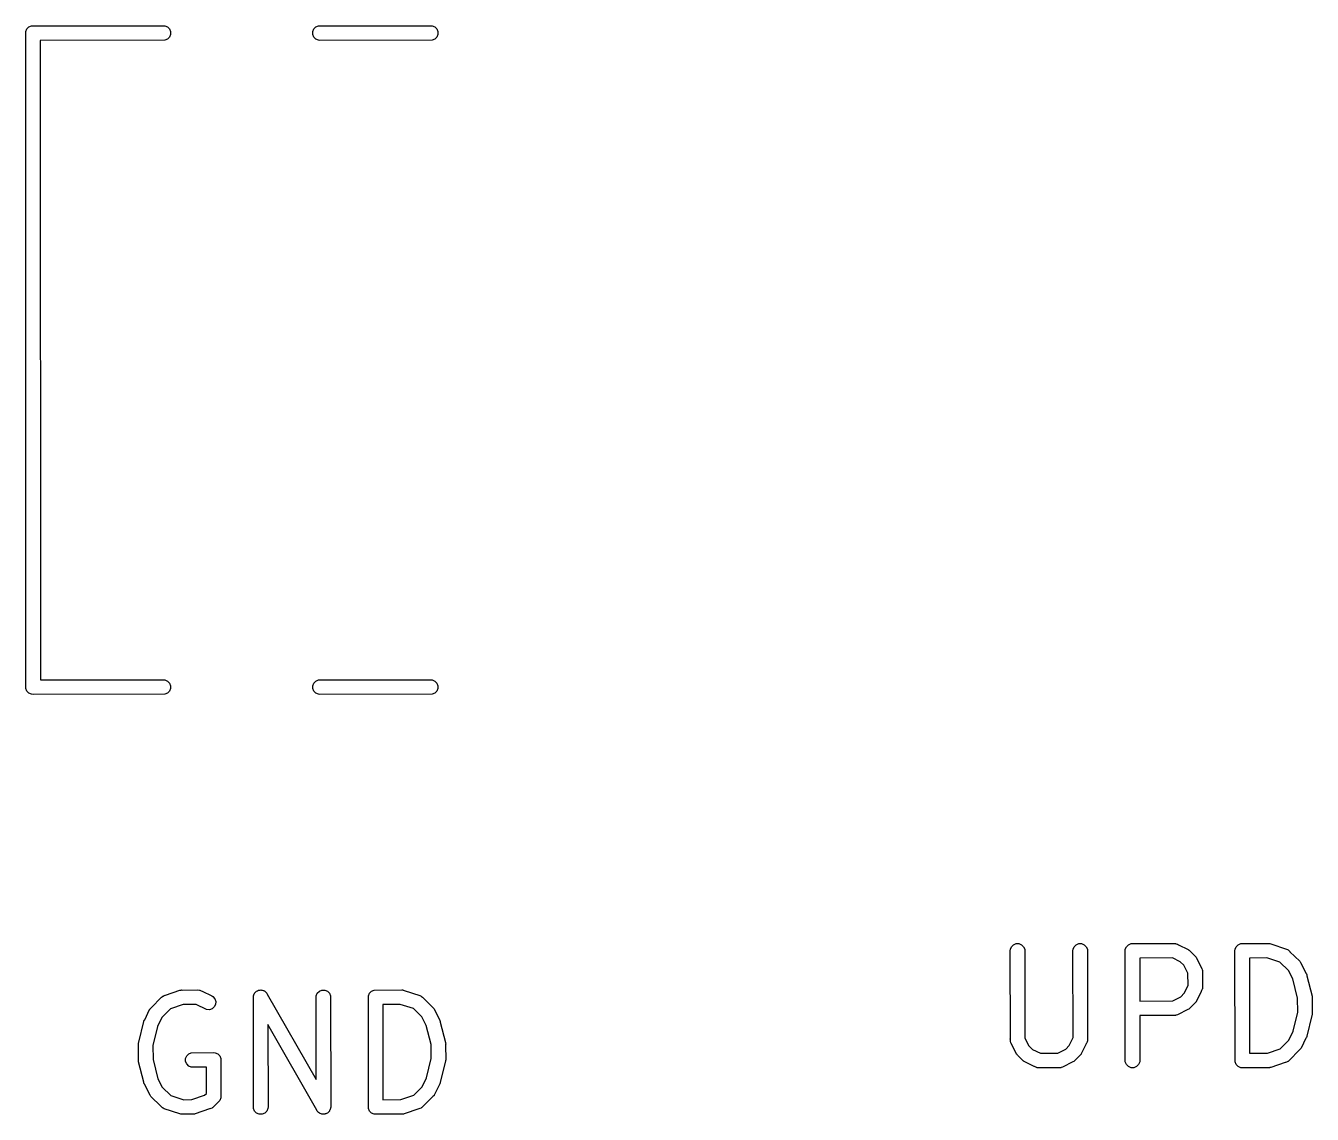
# Model space of a CAD drawing. Extents: x 134.2 to 184.8, y -90.4 to -50.
# Drawn here: x 134.21 to 151.79, y -83.97 to -69.09 of the extents above; entities that cross this region are included whole.
import ezdxf

# ---------------------------------------------------------------- set-up
doc = ezdxf.new("R2010")
doc.units = 0
doc.layers.add('BLACK', color=7, linetype='CONTINUOUS')

msp = doc.modelspace()

# ---------------------------------------------------------------- linework, layer by layer
at = {"layer": 'BLACK', "linetype": 'CONTINUOUS'}
for p, q in [((134.254443, -69.106853), (134.290491, -69.091921)), ((134.290491, -69.091921), (136.09, -69.09)), ((136.09, -69.09), (136.109509, -69.091921)), ((136.109509, -69.091921), (136.145557, -69.106853)), ((138.174443, -69.106853), (138.210491, -69.091921)), ((138.210491, -69.091921), (139.745, -69.09)), ((139.745, -69.09), (139.764509, -69.091921)), ((139.764509, -69.091921), (139.800557, -69.106853)), ((134.21, -69.19), (134.211921, -69.170491)), ((134.211921, -78.149509), (134.21, -69.19)), ((134.211921, -69.170491), (134.226853, -69.134443)), ((134.226853, -69.134443), (134.254443, -69.106853)), ((136.145557, -69.273147), (136.109509, -69.288079)), ((136.145557, -69.106853), (136.173147, -69.134443)), ((136.173147, -69.245557), (136.145557, -69.273147)), ((136.173147, -69.134443), (136.188079, -69.170491)), ((136.188079, -69.209509), (136.173147, -69.245557)), ((136.188079, -69.170491), (136.188079, -69.209509)), ((138.131921, -69.170491), (138.146853, -69.134443)), ((138.131921, -69.209509), (138.131921, -69.170491)), ((138.146853, -69.245557), (138.131921, -69.209509)), ((138.146853, -69.134443), (138.174443, -69.106853)), ((138.174443, -69.273147), (138.146853, -69.245557)), ((138.210491, -69.288079), (138.174443, -69.273147)), ((139.800557, -69.273147), (139.764509, -69.288079)), ((139.800557, -69.106853), (139.828147, -69.134443)), ((139.828147, -69.245557), (139.800557, -69.273147)), ((139.828147, -69.134443), (139.843079, -69.170491)), ((139.843079, -69.209509), (139.828147, -69.245557)), ((139.843079, -69.170491), (139.843079, -69.209509)), ((136.109509, -69.288079), (134.408104, -69.289895)), ((134.408104, -69.289895), (134.409978, -78.031793)), ((138.23, -69.29), (138.210491, -69.288079)), ((139.764509, -69.288079), (138.23, -69.29)), ((134.409978, -78.031793), (136.09, -78.03)), ((136.09, -78.03), (136.109509, -78.031921)), ((136.109509, -78.031921), (136.145557, -78.046853)), ((136.145557, -78.046853), (136.173147, -78.074443)), ((138.146853, -78.074443), (138.174443, -78.046853)), ((138.174443, -78.046853), (138.210491, -78.031921)), ((138.210491, -78.031921), (139.745, -78.03)), ((139.745, -78.03), (139.764509, -78.031921)), ((139.764509, -78.031921), (139.800557, -78.046853)), ((139.800557, -78.046853), (139.828147, -78.074443)), ((134.226853, -78.185557), (134.211921, -78.149509)), ((134.254443, -78.213147), (134.226853, -78.185557)), ((134.290491, -78.228079), (134.254443, -78.213147)), ((134.31, -78.23), (134.290491, -78.228079)), ((136.109509, -78.228079), (134.31, -78.23)), ((136.145557, -78.213147), (136.109509, -78.228079)), ((136.173147, -78.185557), (136.145557, -78.213147)), ((136.173147, -78.074443), (136.188079, -78.110491)), ((136.188079, -78.149509), (136.173147, -78.185557)), ((136.188079, -78.110491), (136.188079, -78.149509)), ((138.131921, -78.110491), (138.146853, -78.074443)), ((138.131921, -78.149509), (138.131921, -78.110491)), ((138.146853, -78.185557), (138.131921, -78.149509)), ((138.174443, -78.213147), (138.146853, -78.185557)), ((138.210491, -78.228079), (138.174443, -78.213147)), ((138.23, -78.23), (138.210491, -78.228079)), ((139.764509, -78.228079), (138.23, -78.23)), ((139.800557, -78.213147), (139.764509, -78.228079)), ((139.828147, -78.185557), (139.800557, -78.213147)), ((139.828147, -78.074443), (139.843079, -78.110491)), ((139.843079, -78.149509), (139.828147, -78.185557)), ((139.843079, -78.110491), (139.843079, -78.149509)), ((147.665714, -81.733528), (147.667635, -81.714019)), ((147.66758, -82.932063), (147.665714, -81.733528)), ((147.667635, -81.714019), (147.682567, -81.677971)), ((147.682567, -81.677971), (147.710157, -81.650381)), ((147.710157, -81.650381), (147.746205, -81.635449)), ((147.746205, -81.635449), (147.785223, -81.635449)), ((147.785223, -81.635449), (147.821271, -81.650381)), ((147.821271, -81.650381), (147.848861, -81.677971)), ((147.848861, -81.677971), (147.863793, -81.714019)), ((147.863793, -81.714019), (147.865682, -82.927337)), ((148.522857, -81.733528), (148.524778, -81.714019)), ((148.524705, -82.920986), (148.522857, -81.733528)), ((148.524778, -81.714019), (148.53971, -81.677971)), ((148.53971, -81.677971), (148.5673, -81.650381)), ((148.5673, -81.650381), (148.603348, -81.635449)), ((148.603348, -81.635449), (148.642366, -81.635449)), ((148.642366, -81.635449), (148.678414, -81.650381)), ((148.678414, -81.650381), (148.706004, -81.677971)), ((148.706004, -81.677971), (148.720936, -81.714019)), ((148.720936, -81.714019), (148.722857, -82.947814)), ((149.237143, -81.733528), (149.239064, -81.714019)), ((149.239064, -83.253037), (149.237143, -81.733528)), ((149.239064, -81.714019), (149.253996, -81.677971)), ((149.253996, -81.677971), (149.281586, -81.650381)), ((149.281586, -81.650381), (149.317634, -81.635449)), ((149.317634, -81.635449), (149.908572, -81.633528)), ((149.908572, -81.633528), (149.928081, -81.635449)), ((149.928081, -81.635449), (149.931401, -81.636824)), ((149.931401, -81.636824), (149.934985, -81.637079)), ((149.934985, -81.637079), (149.951959, -81.64534)), ((149.951959, -81.64534), (149.964129, -81.650381)), ((149.964129, -81.650381), (149.965846, -81.652098)), ((149.965846, -81.652098), (150.09615, -81.715514)), ((150.09615, -81.715514), (150.104544, -81.720797)), ((150.104544, -81.720797), (150.106986, -81.721809)), ((150.106986, -81.721809), (150.108535, -81.723309)), ((150.108535, -81.723309), (150.112741, -81.725957)), ((150.112741, -81.725957), (150.120474, -81.734874)), ((150.120474, -81.734874), (150.193568, -81.805674)), ((150.737143, -81.733528), (150.739064, -81.714019)), ((150.739064, -83.253037), (150.737143, -81.733528)), ((150.739064, -81.714019), (150.753996, -81.677971)), ((150.753996, -81.677971), (150.781586, -81.650381)), ((150.781586, -81.650381), (150.817634, -81.635449)), ((150.817634, -81.635449), (151.194286, -81.633528)), ((151.194286, -81.633528), (151.204159, -81.6345)), ((151.204159, -81.6345), (151.206794, -81.634313)), ((151.206794, -81.634313), (151.208768, -81.634954)), ((151.208768, -81.634954), (151.213795, -81.635449)), ((151.213795, -81.635449), (151.226489, -81.640707)), ((151.226489, -81.640707), (151.440195, -81.710089)), ((151.440195, -81.710089), (151.458095, -81.71808)), ((151.458095, -81.71808), (151.46081, -81.720435)), ((151.46081, -81.720435), (151.464129, -81.72181)), ((151.464129, -81.72181), (151.477146, -81.734603)), ((151.477146, -81.734603), (151.487571, -81.743645)), ((151.487571, -81.743645), (151.488754, -81.746012)), ((151.488754, -81.746012), (151.622139, -81.877103)), ((149.881903, -81.831757), (149.435372, -81.833208)), ((149.435372, -81.833208), (149.436115, -82.420777)), ((149.989391, -81.884068), (149.881903, -81.831757)), ((150.039139, -81.932255), (149.989391, -81.884068)), ((150.094456, -82.039987), (150.039139, -81.932255)), ((150.193568, -81.805674), (150.199863, -81.813343)), ((150.199863, -81.813343), (150.201858, -81.815074)), ((150.201858, -81.815074), (150.202818, -81.816944)), ((150.202818, -81.816944), (150.206005, -81.820827)), ((150.206005, -81.820827), (150.210982, -81.832844)), ((150.210982, -81.832844), (150.283729, -81.974521)), ((151.173191, -81.831814), (150.935372, -81.833027)), ((150.935372, -81.833027), (150.937018, -83.13484)), ((151.352459, -81.890015), (151.173191, -81.831814)), ((151.467296, -82.002877), (151.352459, -81.890015)), ((151.622139, -81.877103), (151.628431, -81.884769)), ((151.628431, -81.884769), (151.630429, -81.886502)), ((151.630429, -81.886502), (151.63139, -81.888375)), ((151.63139, -81.888375), (151.634576, -81.892256)), ((151.634576, -81.892256), (151.63955, -81.904266)), ((151.63955, -81.904266), (151.712301, -82.045949)), ((150.095831, -82.207323), (150.094456, -82.039987)), ((150.283729, -81.974521), (150.290735, -81.99283)), ((150.290735, -81.99283), (150.290989, -81.996412)), ((150.290989, -81.996412), (150.292365, -81.999733)), ((150.292365, -81.999733), (150.292513, -82.017861)), ((150.292513, -82.017861), (150.293501, -82.03175)), ((150.293501, -82.03175), (150.292649, -82.034305)), ((150.292649, -82.034305), (150.294286, -82.233528)), ((151.526857, -82.118873), (151.467296, -82.002877)), ((151.712301, -82.045949), (151.712847, -82.047377)), ((151.712847, -82.047377), (151.713277, -82.047957)), ((151.713277, -82.047957), (151.713699, -82.049602)), ((151.713699, -82.049602), (151.719307, -82.064258)), ((151.719307, -82.064258), (151.720015, -82.074227)), ((151.720015, -82.074227), (151.7913, -82.352131)), ((136.118937, -82.341879), (136.318377, -82.27366)), ((136.318377, -82.27366), (136.328049, -82.27146)), ((136.328049, -82.27146), (136.330491, -82.270449)), ((136.330491, -82.270449), (136.332571, -82.270431)), ((136.332571, -82.270431), (136.337492, -82.269313)), ((136.337492, -82.269313), (136.351094, -82.270279)), ((136.351094, -82.270279), (136.564286, -82.268528)), ((136.564286, -82.268528), (136.583795, -82.270449)), ((136.583795, -82.270449), (136.587115, -82.271824)), ((136.587115, -82.271824), (136.590699, -82.272079)), ((136.590699, -82.272079), (136.607673, -82.28034)), ((136.607673, -82.28034), (136.619843, -82.285381)), ((136.619843, -82.285381), (136.62156, -82.287098)), ((136.62156, -82.287098), (136.751864, -82.350514)), ((137.347686, -82.303565), (137.355829, -82.293051)), ((137.355829, -82.293051), (137.361363, -82.289888)), ((137.361363, -82.289888), (137.365871, -82.285381)), ((137.365871, -82.285381), (137.378156, -82.280292)), ((137.378156, -82.280292), (137.389706, -82.273692)), ((137.389706, -82.273692), (137.39603, -82.272888)), ((137.39603, -82.272888), (137.401919, -82.270449)), ((137.401919, -82.270449), (137.41522, -82.270449)), ((137.41522, -82.270449), (137.428413, -82.268772)), ((137.428413, -82.268772), (137.434562, -82.270449)), ((137.434562, -82.270449), (137.440937, -82.270449)), ((137.440937, -82.270449), (137.453227, -82.27554)), ((137.453227, -82.27554), (137.466056, -82.279039)), ((137.466056, -82.279039), (137.471094, -82.282941)), ((137.471094, -82.282941), (137.476985, -82.285381)), ((137.476985, -82.285381), (137.48639, -82.294786)), ((138.195424, -82.312971), (138.223014, -82.285381)), ((138.223014, -82.285381), (138.259062, -82.270449)), ((138.259062, -82.270449), (138.29808, -82.270449)), ((138.29808, -82.270449), (138.334128, -82.285381)), ((138.334128, -82.285381), (138.361718, -82.312971)), ((138.90971, -82.312971), (138.9373, -82.285381)), ((138.9373, -82.285381), (138.973348, -82.270449)), ((138.973348, -82.270449), (139.35, -82.268528)), ((139.35, -82.268528), (139.359873, -82.2695)), ((139.359873, -82.2695), (139.362508, -82.269313)), ((139.362508, -82.269313), (139.364482, -82.269954)), ((139.364482, -82.269954), (139.369509, -82.270449)), ((139.369509, -82.270449), (139.382203, -82.275707)), ((139.382203, -82.275707), (139.595909, -82.345089)), ((150.043746, -82.314346), (150.095831, -82.207323)), ((150.275715, -82.290802), (150.212301, -82.421106)), ((150.277433, -82.289085), (150.275715, -82.290802)), ((150.282475, -82.276911), (150.277433, -82.289085)), ((150.290735, -82.25994), (150.282475, -82.276911)), ((150.290989, -82.256357), (150.290735, -82.25994)), ((150.292365, -82.253037), (150.290989, -82.256357)), ((150.294286, -82.233528), (150.292365, -82.253037)), ((151.594331, -82.381924), (151.526857, -82.118873)), ((135.924076, -82.512638), (136.065003, -82.369247)), ((136.065003, -82.369247), (136.080156, -82.35681)), ((136.080156, -82.35681), (136.083475, -82.355434)), ((136.083475, -82.355434), (136.086191, -82.35308)), ((136.086191, -82.35308), (136.103248, -82.347245)), ((136.103248, -82.347245), (136.116205, -82.341879)), ((136.116205, -82.341879), (136.118937, -82.341879)), ((136.361432, -82.468434), (136.186754, -82.528183)), ((136.53808, -82.466982), (136.361432, -82.468434)), ((136.68073, -82.536406), (136.53808, -82.466982)), ((136.751864, -82.350514), (136.768455, -82.360957)), ((136.768455, -82.360957), (136.794019, -82.390434)), ((136.803592, -82.46637), (136.786142, -82.501269)), ((136.794019, -82.390434), (136.806358, -82.42745)), ((136.806358, -82.42745), (136.803592, -82.46637)), ((137.321428, -82.368528), (137.321922, -82.36351)), ((137.323349, -83.888037), (137.321428, -82.368528)), ((137.321672, -82.361543), (137.322366, -82.358996)), ((137.321922, -82.36351), (137.321672, -82.361543)), ((137.322366, -82.358996), (137.323349, -82.349019)), ((137.323349, -82.349019), (137.32844, -82.336728)), ((137.32844, -82.336728), (137.331939, -82.3239)), ((137.331939, -82.3239), (137.335841, -82.318861)), ((137.335841, -82.318861), (137.338281, -82.312971)), ((137.338281, -82.312971), (137.347686, -82.303565)), ((137.48639, -82.294786), (137.496905, -82.302929)), ((137.496905, -82.302929), (137.500086, -82.308482)), ((137.500086, -82.308482), (137.504575, -82.312971)), ((137.504575, -82.312971), (137.509579, -82.325053)), ((137.509579, -82.325053), (138.179995, -83.495291)), ((138.178571, -82.368528), (138.180492, -82.349019)), ((138.179995, -83.495291), (138.178571, -82.368528)), ((138.180492, -82.349019), (138.195424, -82.312971)), ((138.361718, -82.312971), (138.37665, -82.349019)), ((138.37665, -82.349019), (138.378571, -83.868528)), ((138.892857, -82.368528), (138.894778, -82.349019)), ((138.894778, -83.888037), (138.892857, -82.368528)), ((138.894778, -82.349019), (138.90971, -82.312971)), ((139.328905, -82.466814), (139.091086, -82.468027)), ((139.091086, -82.468027), (139.092732, -83.76984)), ((139.508173, -82.525015), (139.328905, -82.466814)), ((139.595909, -82.345089), (139.613809, -82.35308)), ((139.613809, -82.35308), (139.616524, -82.355435)), ((139.616524, -82.355435), (139.619843, -82.35681)), ((139.619843, -82.35681), (139.63286, -82.369603)), ((139.63286, -82.369603), (139.643285, -82.378645)), ((139.643285, -82.378645), (139.644468, -82.381012)), ((139.644468, -82.381012), (139.777853, -82.512103)), ((149.436115, -82.420777), (149.888029, -82.419308)), ((149.888029, -82.419308), (149.995559, -82.364095)), ((149.995559, -82.364095), (150.043746, -82.314346)), ((150.192939, -82.44543), (150.12214, -82.518525)), ((150.201858, -82.437696), (150.192939, -82.44543)), ((150.204505, -82.43349), (150.201858, -82.437696)), ((150.206005, -82.431942), (150.204505, -82.43349)), ((150.207015, -82.429502), (150.206005, -82.431942)), ((150.212301, -82.421106), (150.207015, -82.429502)), ((151.595893, -82.572077), (151.594331, -82.381924)), ((151.7913, -82.352131), (151.7918, -82.355512)), ((151.7918, -82.355512), (151.792365, -82.356876)), ((151.792365, -82.356876), (151.792386, -82.359476)), ((151.792386, -82.359476), (151.794168, -82.371524)), ((151.794168, -82.371524), (151.792573, -82.382239)), ((151.792573, -82.382239), (151.794286, -82.590671)), ((135.836555, -82.675472), (135.903414, -82.538093)), ((135.903414, -82.538093), (135.9087, -82.529694)), ((135.9087, -82.529694), (135.90971, -82.527257)), ((135.90971, -82.527257), (135.911169, -82.525772)), ((135.911169, -82.525772), (135.913857, -82.521502)), ((135.913857, -82.521502), (135.924076, -82.512638)), ((136.071847, -82.645101), (136.012337, -82.76738)), ((136.186754, -82.528183), (136.071847, -82.645101)), ((136.71965, -82.539172), (136.68073, -82.536406)), ((136.756666, -82.526833), (136.71965, -82.539172)), ((136.786142, -82.501269), (136.756666, -82.526833)), ((139.62301, -82.637877), (139.508173, -82.525015)), ((139.682571, -82.753873), (139.62301, -82.637877)), ((139.777853, -82.512103), (139.784145, -82.519769)), ((139.784145, -82.519769), (139.786143, -82.521502)), ((139.786143, -82.521502), (139.787104, -82.523375)), ((139.787104, -82.523375), (139.79029, -82.527256)), ((139.79029, -82.527256), (139.795264, -82.539266)), ((139.795264, -82.539266), (139.868015, -82.680949)), ((149.892998, -82.617435), (149.436365, -82.618919)), ((149.436365, -82.618919), (149.437143, -83.233528)), ((149.896064, -82.618457), (149.892998, -82.617435)), ((149.91128, -82.617375), (149.896064, -82.618457)), ((149.928081, -82.617321), (149.91128, -82.617375)), ((149.931401, -82.615945), (149.928081, -82.617321)), ((149.934985, -82.615691), (149.931401, -82.615945)), ((149.953293, -82.608685), (149.934985, -82.615691)), ((150.094974, -82.535936), (149.953293, -82.608685)), ((150.106986, -82.530961), (150.094974, -82.535936)), ((150.110866, -82.527776), (150.106986, -82.530961)), ((150.112741, -82.526814), (150.110866, -82.527776)), ((150.114473, -82.524816), (150.112741, -82.526814)), ((150.12214, -82.518525), (150.114473, -82.524816)), ((151.531948, -82.834677), (151.595893, -82.572077)), ((151.788085, -82.620512), (151.719872, -82.900638)), ((151.792365, -82.61018), (151.788085, -82.620512)), ((151.793562, -82.598018), (151.792365, -82.61018)), ((151.794168, -82.595532), (151.793562, -82.598018)), ((151.794286, -82.590671), (151.79395, -82.594073)), ((151.79395, -82.594073), (151.794168, -82.595532)), ((135.7562, -82.981543), (135.824414, -82.701418)), ((135.824414, -82.701418), (135.824927, -82.69998)), ((135.824927, -82.69998), (135.824979, -82.699258)), ((135.824979, -82.699258), (135.825755, -82.697661)), ((135.825755, -82.697661), (135.831009, -82.682957)), ((135.831009, -82.682957), (135.836555, -82.675472)), ((136.012337, -82.76738), (135.948392, -83.029978)), ((138.19042, -83.912005), (137.520003, -82.741764)), ((137.520003, -82.741764), (137.521428, -83.868528)), ((139.750045, -83.016924), (139.682571, -82.753873)), ((139.868015, -82.680949), (139.868561, -82.682377)), ((139.868561, -82.682377), (139.868991, -82.682957)), ((139.868991, -82.682957), (139.869413, -82.684602)), ((139.869413, -82.684602), (139.875021, -82.699258)), ((139.875021, -82.699258), (139.875729, -82.709227)), ((139.875729, -82.709227), (139.947014, -82.987131)), ((135.750723, -83.004037), (135.751921, -82.991876)), ((135.751921, -82.991876), (135.7562, -82.981543)), ((139.947014, -82.987131), (139.947514, -82.990512)), ((139.947514, -82.990512), (139.948079, -82.991876)), ((139.948079, -82.991876), (139.9481, -82.994476)), ((139.9481, -82.994476), (139.949882, -83.006524)), ((147.666499, -82.935307), (147.66758, -82.932063)), ((147.667609, -82.950932), (147.666499, -82.935307)), ((147.667635, -82.967323), (147.667609, -82.950932)), ((147.66901, -82.970643), (147.667635, -82.967323)), ((147.669265, -82.974227), (147.66901, -82.970643)), ((147.676271, -82.992536), (147.669265, -82.974227)), ((147.749021, -83.134218), (147.676271, -82.992536)), ((147.865682, -82.927337), (147.920862, -83.034802)), ((148.472317, -83.028632), (148.524705, -82.920986)), ((148.711046, -82.991197), (148.706004, -83.003371)), ((148.719306, -82.974226), (148.711046, -82.991197)), ((148.71956, -82.970643), (148.719306, -82.974226)), ((148.720936, -82.967323), (148.71956, -82.970643)), ((148.722857, -82.947814), (148.720936, -82.967323)), ((151.357532, -83.073873), (151.472438, -82.956956)), ((151.472438, -82.956956), (151.531948, -82.834677)), ((151.707731, -82.926583), (151.640872, -83.063964)), ((151.713277, -82.919099), (151.707731, -82.926583)), ((151.71853, -82.904394), (151.713277, -82.919099)), ((151.719307, -82.902798), (151.71853, -82.904394)), ((151.719358, -82.902075), (151.719307, -82.902798)), ((151.719872, -82.900638), (151.719358, -82.902075)), ((135.75, -83.011385), (135.750335, -83.007982)), ((135.751712, -83.219816), (135.75, -83.011385)), ((135.750118, -83.006524), (135.750723, -83.004037)), ((135.750335, -83.007982), (135.750118, -83.006524)), ((135.948392, -83.029978), (135.949954, -83.220131)), ((136.394778, -83.206162), (136.40971, -83.170114)), ((136.40971, -83.170114), (136.4373, -83.142524)), ((136.4373, -83.142524), (136.473348, -83.127592)), ((136.473348, -83.127592), (136.778571, -83.125671)), ((136.778571, -83.125671), (136.79808, -83.127592)), ((136.79808, -83.127592), (136.834128, -83.142524)), ((136.834128, -83.142524), (136.861718, -83.170114)), ((136.861718, -83.170114), (136.87665, -83.206162)), ((139.751607, -83.207077), (139.750045, -83.016924)), ((139.949882, -83.006524), (139.948287, -83.017239)), ((139.948287, -83.017239), (139.95, -83.225671)), ((147.753996, -83.146228), (147.749021, -83.134218)), ((147.75718, -83.150108), (147.753996, -83.146228)), ((147.758143, -83.151983), (147.75718, -83.150108)), ((147.76014, -83.153715), (147.758143, -83.151983)), ((147.766432, -83.161382), (147.76014, -83.153715)), ((147.839526, -83.232181), (147.766432, -83.161382)), ((147.920862, -83.034802), (147.97061, -83.082988)), ((147.97061, -83.082988), (148.077811, -83.13516)), ((148.077811, -83.13516), (148.316477, -83.133658)), ((148.316477, -83.133658), (148.42413, -83.078381)), ((148.42413, -83.078381), (148.472317, -83.028632)), ((148.62151, -83.159716), (148.550711, -83.232811)), ((148.630429, -83.151982), (148.62151, -83.159716)), ((148.633076, -83.147776), (148.630429, -83.151982)), ((148.634576, -83.146228), (148.633076, -83.147776)), ((148.635586, -83.143788), (148.634576, -83.146228)), ((148.640872, -83.135392), (148.635586, -83.143788)), ((148.704286, -83.005088), (148.640872, -83.135392)), ((148.706004, -83.003371), (148.704286, -83.005088)), ((150.937018, -83.13484), (151.182959, -83.133585)), ((151.182959, -83.133585), (151.357532, -83.073873)), ((151.620209, -83.089416), (151.479283, -83.23281)), ((151.630429, -83.080554), (151.620209, -83.089416)), ((151.633117, -83.076283), (151.630429, -83.080554)), ((151.634576, -83.074799), (151.633117, -83.076283)), ((151.635585, -83.072362), (151.634576, -83.074799)), ((151.640872, -83.063964), (151.635585, -83.072362)), ((135.750118, -83.230532), (135.751712, -83.219816)), ((135.751899, -83.242578), (135.750118, -83.230532)), ((135.751921, -83.24518), (135.751899, -83.242578)), ((135.752486, -83.246544), (135.751921, -83.24518)), ((135.752986, -83.249924), (135.752486, -83.246544)), ((135.82427, -83.527828), (135.752986, -83.249924)), ((135.949954, -83.220131), (136.017429, -83.483183)), ((136.394778, -83.24518), (136.394778, -83.206162)), ((136.40971, -83.281228), (136.394778, -83.24518)), ((136.4373, -83.308818), (136.40971, -83.281228)), ((136.473348, -83.32375), (136.4373, -83.308818)), ((136.492857, -83.325671), (136.473348, -83.32375)), ((136.678936, -83.324499), (136.492857, -83.325671)), ((136.680263, -83.683451), (136.678936, -83.324499)), ((136.87665, -83.206162), (136.878571, -83.725671)), ((139.687662, -83.469677), (139.751607, -83.207077)), ((139.943799, -83.255512), (139.875586, -83.535638)), ((139.948079, -83.24518), (139.943799, -83.255512)), ((139.949276, -83.233018), (139.948079, -83.24518)), ((139.949882, -83.230532), (139.949276, -83.233018)), ((139.95, -83.225671), (139.949664, -83.229073)), ((139.949664, -83.229073), (139.949882, -83.230532)), ((147.847261, -83.2411), (147.839526, -83.232181)), ((147.851466, -83.243747), (147.847261, -83.2411)), ((147.853015, -83.245247), (147.851466, -83.243747)), ((147.855454, -83.246257), (147.853015, -83.245247)), ((147.863851, -83.251543), (147.855454, -83.246257)), ((147.994154, -83.314957), (147.863851, -83.251543)), ((147.995872, -83.316675), (147.994154, -83.314957)), ((148.008045, -83.321717), (147.995872, -83.316675)), ((148.025017, -83.329977), (148.008045, -83.321717)), ((148.028599, -83.330231), (148.025017, -83.329977)), ((148.03192, -83.331607), (148.028599, -83.330231)), ((148.051429, -83.333528), (148.03192, -83.331607)), ((148.321883, -83.331825), (148.051429, -83.333528)), ((148.324635, -83.332743), (148.321883, -83.331825)), ((148.339062, -83.331717), (148.324635, -83.332743)), ((148.356652, -83.331607), (148.339062, -83.331717)), ((148.359972, -83.330231), (148.356652, -83.331607)), ((148.363556, -83.329977), (148.359972, -83.330231)), ((148.381864, -83.322971), (148.363556, -83.329977)), ((148.523545, -83.250222), (148.381864, -83.322971)), ((148.535557, -83.245247), (148.523545, -83.250222)), ((148.539437, -83.242062), (148.535557, -83.245247)), ((148.541312, -83.2411), (148.539437, -83.242062)), ((148.543044, -83.239102), (148.541312, -83.2411)), ((148.550711, -83.232811), (148.543044, -83.239102)), ((149.253996, -83.289085), (149.239064, -83.253037)), ((149.281586, -83.316675), (149.253996, -83.289085)), ((149.317634, -83.331607), (149.281586, -83.316675)), ((149.356652, -83.331607), (149.317634, -83.331607)), ((149.3927, -83.316675), (149.356652, -83.331607)), ((149.42029, -83.289085), (149.3927, -83.316675)), ((149.435222, -83.253037), (149.42029, -83.289085)), ((149.437143, -83.233528), (149.435222, -83.253037)), ((150.753996, -83.289085), (150.739064, -83.253037)), ((150.781586, -83.316675), (150.753996, -83.289085)), ((150.817634, -83.331607), (150.781586, -83.316675)), ((150.837143, -83.333528), (150.817634, -83.331607)), ((151.192347, -83.331716), (150.837143, -83.333528)), ((151.206793, -83.332743), (151.192347, -83.331716)), ((151.211742, -83.331617), (151.206793, -83.332743)), ((151.213795, -83.331607), (151.211742, -83.331617)), ((151.216237, -83.330595), (151.213795, -83.331607)), ((151.225909, -83.328396), (151.216237, -83.330595)), ((151.425348, -83.260178), (151.225909, -83.328396)), ((151.428081, -83.260178), (151.425348, -83.260178)), ((151.441038, -83.254811), (151.428081, -83.260178)), ((151.458095, -83.248977), (151.441038, -83.254811)), ((151.46081, -83.246621), (151.458095, -83.248977)), ((151.46413, -83.245247), (151.46081, -83.246621)), ((151.479283, -83.23281), (151.46413, -83.245247)), ((136.017429, -83.483183), (136.07699, -83.599179)), ((139.628152, -83.591956), (139.687662, -83.469677)), ((135.824979, -83.537798), (135.82427, -83.527828)), ((135.830586, -83.552453), (135.824979, -83.537798)), ((135.831009, -83.554099), (135.830586, -83.552453)), ((135.831438, -83.554678), (135.831009, -83.554099)), ((135.831985, -83.556107), (135.831438, -83.554678)), ((135.904735, -83.697789), (135.831985, -83.556107)), ((135.90971, -83.709799), (135.904735, -83.697789)), ((136.07699, -83.599179), (136.191825, -83.712041)), ((136.655409, -83.70911), (136.680263, -83.683451)), ((139.513246, -83.708873), (139.628152, -83.591956)), ((139.796586, -83.698964), (139.791299, -83.707362)), ((139.863445, -83.561583), (139.796586, -83.698964)), ((139.868991, -83.554099), (139.863445, -83.561583)), ((139.874244, -83.539394), (139.868991, -83.554099)), ((139.875021, -83.537798), (139.874244, -83.539394)), ((139.875072, -83.537075), (139.875021, -83.537798)), ((139.875586, -83.535638), (139.875072, -83.537075)), ((135.912894, -83.713678), (135.90971, -83.709799)), ((135.913857, -83.715554), (135.912894, -83.713678)), ((135.915855, -83.717287), (135.913857, -83.715554)), ((135.922146, -83.724952), (135.915855, -83.717287)), ((136.055532, -83.856046), (135.922146, -83.724952)), ((136.056715, -83.858412), (136.055532, -83.856046)), ((136.067132, -83.867447), (136.056715, -83.858412)), ((136.080156, -83.880247), (136.067132, -83.867447)), ((136.191825, -83.712041), (136.370281, -83.769978)), ((136.370281, -83.769978), (136.4813, -83.768664)), ((136.4813, -83.768664), (136.655409, -83.70911)), ((136.777854, -83.86781), (136.762701, -83.880247)), ((136.861719, -83.781228), (136.777854, -83.86781)), ((136.87665, -83.745179), (136.861719, -83.781228)), ((136.878571, -83.725671), (136.87665, -83.745179)), ((137.521428, -83.868528), (137.519507, -83.888037)), ((138.378327, -83.875513), (138.377632, -83.878059)), ((138.378571, -83.868528), (138.378076, -83.873545)), ((138.378076, -83.873545), (138.378327, -83.875513)), ((139.092732, -83.76984), (139.338673, -83.768585)), ((139.338673, -83.768585), (139.513246, -83.708873)), ((139.634997, -83.86781), (139.619844, -83.880247)), ((139.775923, -83.724416), (139.634997, -83.86781)), ((139.786143, -83.715554), (139.775923, -83.724416)), ((139.788831, -83.711283), (139.786143, -83.715554)), ((139.79029, -83.709799), (139.788831, -83.711283)), ((139.791299, -83.707362), (139.79029, -83.709799)), ((136.083475, -83.881621), (136.080156, -83.880247)), ((136.086191, -83.883977), (136.083475, -83.881621)), ((136.104091, -83.891968), (136.086191, -83.883977)), ((136.317794, -83.961347), (136.104091, -83.891968)), ((136.330491, -83.966607), (136.317794, -83.961347)), ((136.335518, -83.967102), (136.330491, -83.966607)), ((136.337493, -83.967743), (136.335518, -83.967102)), ((136.340126, -83.967555), (136.337493, -83.967743)), ((136.35, -83.968528), (136.340126, -83.967555)), ((136.49266, -83.96684), (136.35, -83.968528)), ((136.505364, -83.967743), (136.49266, -83.96684)), ((136.510249, -83.966632), (136.505364, -83.967743)), ((136.512366, -83.966607), (136.510249, -83.966632)), ((136.514808, -83.965595), (136.512366, -83.966607)), ((136.52448, -83.963396), (136.514808, -83.965595)), ((136.723919, -83.895178), (136.52448, -83.963396)), ((136.726653, -83.895178), (136.723919, -83.895178)), ((136.739613, -83.889809), (136.726653, -83.895178)), ((136.756666, -83.883977), (136.739613, -83.889809)), ((136.759381, -83.881622), (136.756666, -83.883977)), ((136.762701, -83.880247), (136.759381, -83.881622)), ((137.338281, -83.924085), (137.323349, -83.888037)), ((137.365871, -83.951675), (137.338281, -83.924085)), ((137.401919, -83.966607), (137.365871, -83.951675)), ((137.440937, -83.966607), (137.401919, -83.966607)), ((137.476985, -83.951675), (137.440937, -83.966607)), ((137.504575, -83.924085), (137.476985, -83.951675)), ((137.519507, -83.888037), (137.504575, -83.924085)), ((138.195424, -83.924085), (138.19042, -83.912005)), ((138.199911, -83.928572), (138.195424, -83.924085)), ((138.203094, -83.934128), (138.199911, -83.928572)), ((138.213613, -83.942274), (138.203094, -83.934128)), ((138.223014, -83.951675), (138.213613, -83.942274)), ((138.228901, -83.954113), (138.223014, -83.951675)), ((138.233943, -83.958018), (138.228901, -83.954113)), ((138.246775, -83.961517), (138.233943, -83.958018)), ((138.259062, -83.966607), (138.246775, -83.961517)), ((138.265438, -83.966607), (138.259062, -83.966607)), ((138.271587, -83.968284), (138.265438, -83.966607)), ((138.28478, -83.966607), (138.271587, -83.968284)), ((138.29808, -83.966607), (138.28478, -83.966607)), ((138.303968, -83.964167), (138.29808, -83.966607)), ((138.310293, -83.963364), (138.303968, -83.964167)), ((138.321844, -83.956763), (138.310293, -83.963364)), ((138.334128, -83.951675), (138.321844, -83.956763)), ((138.338633, -83.947169), (138.334128, -83.951675)), ((138.344171, -83.944005), (138.338633, -83.947169)), ((138.352317, -83.933485), (138.344171, -83.944005)), ((138.361718, -83.924085), (138.352317, -83.933485)), ((138.364156, -83.918197), (138.361718, -83.924085)), ((138.368061, -83.913156), (138.364156, -83.918197)), ((138.37156, -83.900323), (138.368061, -83.913156)), ((138.37665, -83.888037), (138.37156, -83.900323)), ((138.377632, -83.878059), (138.37665, -83.888037)), ((138.90971, -83.924085), (138.894778, -83.888037)), ((138.9373, -83.951675), (138.90971, -83.924085)), ((138.973348, -83.966607), (138.9373, -83.951675)), ((138.992857, -83.968528), (138.973348, -83.966607)), ((139.348061, -83.966716), (138.992857, -83.968528)), ((139.362507, -83.967743), (139.348061, -83.966716)), ((139.367456, -83.966617), (139.362507, -83.967743)), ((139.369509, -83.966607), (139.367456, -83.966617)), ((139.371951, -83.965595), (139.369509, -83.966607)), ((139.381623, -83.963396), (139.371951, -83.965595)), ((139.581062, -83.895178), (139.381623, -83.963396)), ((139.583795, -83.895178), (139.581062, -83.895178)), ((139.596752, -83.889811), (139.583795, -83.895178)), ((139.613809, -83.883977), (139.596752, -83.889811)), ((139.616524, -83.881621), (139.613809, -83.883977)), ((139.619844, -83.880247), (139.616524, -83.881621))]:
    msp.add_line(p, q, dxfattribs=at)

doc.saveas('drawing.dxf')
